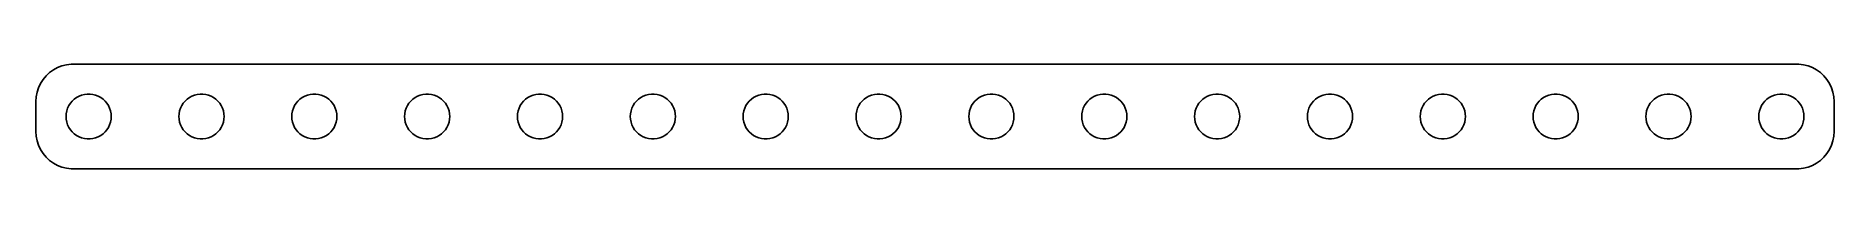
# Model space of a CAD drawing. Header units: metres. Extents: x -60 to 60, y -3 to 3.
import ezdxf

# ---------------------------------------------------------------- set-up
doc = ezdxf.new("R2010")
doc.units = ezdxf.units.M

msp = doc.modelspace()

# ---------------------------------------------------------------- linework, layer by layer
for p, q in [((-59.2725, 2.46945), (-59.4408, 2.20438)), ((-59.0724, 2.71136), (-59.2725, 2.46945)), ((-58.8436, 2.92627), (-59.0724, 2.71136)), ((-58.5896, 3.11081), (-58.8436, 2.92627)), ((-58.3144, 3.26205), (-58.5896, 3.11081)), ((-58.0225, 3.37764), (-58.3144, 3.26205)), ((-57.7184, 3.4557), (-58.0225, 3.37764)), ((-57.407, 3.49506), (-57.7184, 3.4557)), ((57.407, 3.49506), (-57.407, 3.49506)), ((57.7184, 3.4557), (57.407, 3.49506)), ((58.0225, 3.37764), (57.7184, 3.4557)), ((58.3144, 3.26205), (58.0225, 3.37764)), ((58.5896, 3.11081), (58.3144, 3.26205)), ((58.8436, 2.92627), (58.5896, 3.11081)), ((59.0724, 2.71136), (58.8436, 2.92627)), ((59.2725, 2.46945), (59.0724, 2.71136)), ((59.4408, 2.20438), (59.2725, 2.46945)), ((-59.7303, 1.31332), (-59.75, 1)), ((-59.6714, 1.62172), (-59.7303, 1.31332)), ((-59.5744, 1.9203), (-59.6714, 1.62172)), ((-59.4408, 2.20438), (-59.5744, 1.9203)), ((-57.2061, 1.15576), (-57.0537, 1.26648)), ((-57.0537, 1.26648), (-56.8887, 1.35724)), ((-56.8887, 1.35724), (-56.7135, 1.42657)), ((-56.7135, 1.42657), (-56.5311, 1.47342)), ((-56.5311, 1.47342), (-56.3442, 1.49704)), ((-56.3442, 1.49704), (-56.1558, 1.49704)), ((-56.1558, 1.49704), (-55.9689, 1.47342)), ((-55.9689, 1.47342), (-55.7865, 1.42657)), ((-55.7865, 1.42657), (-55.6113, 1.35724)), ((-55.6113, 1.35724), (-55.4463, 1.26648)), ((-55.4463, 1.26648), (-55.2939, 1.15576)), ((-49.7061, 1.15576), (-49.5537, 1.26648)), ((-49.5537, 1.26648), (-49.3887, 1.35724)), ((-49.3887, 1.35724), (-49.2135, 1.42657)), ((-49.2135, 1.42657), (-49.0311, 1.47342)), ((-49.0311, 1.47342), (-48.8442, 1.49704)), ((-48.8442, 1.49704), (-48.6558, 1.49704)), ((-48.6558, 1.49704), (-48.4689, 1.47342)), ((-48.4689, 1.47342), (-48.2865, 1.42657)), ((-48.2865, 1.42657), (-48.1113, 1.35724)), ((-48.1113, 1.35724), (-47.9463, 1.26648)), ((-47.9463, 1.26648), (-47.7939, 1.15576)), ((-42.2061, 1.15576), (-42.0537, 1.26648)), ((-42.0537, 1.26648), (-41.8887, 1.35724)), ((-41.8887, 1.35724), (-41.7135, 1.42657)), ((-41.7135, 1.42657), (-41.5311, 1.47342)), ((-41.5311, 1.47342), (-41.3442, 1.49704)), ((-41.3442, 1.49704), (-41.1558, 1.49704)), ((-41.1558, 1.49704), (-40.9689, 1.47342)), ((-40.9689, 1.47342), (-40.7865, 1.42657)), ((-40.7865, 1.42657), (-40.6113, 1.35724)), ((-40.6113, 1.35724), (-40.4463, 1.26648)), ((-40.4463, 1.26648), (-40.2939, 1.15576)), ((-34.7061, 1.15576), (-34.5537, 1.26648)), ((-34.5537, 1.26648), (-34.3887, 1.35724)), ((-34.3887, 1.35724), (-34.2135, 1.42657)), ((-34.2135, 1.42657), (-34.0311, 1.47342)), ((-34.0311, 1.47342), (-33.8442, 1.49704)), ((-33.8442, 1.49704), (-33.6558, 1.49704)), ((-33.6558, 1.49704), (-33.4689, 1.47342)), ((-33.4689, 1.47342), (-33.2865, 1.42657)), ((-33.2865, 1.42657), (-33.1113, 1.35724)), ((-33.1113, 1.35724), (-32.9463, 1.26648)), ((-32.9463, 1.26648), (-32.7939, 1.15576)), ((-27.2061, 1.15576), (-27.0537, 1.26648)), ((-27.0537, 1.26648), (-26.8887, 1.35724)), ((-26.8887, 1.35724), (-26.7135, 1.42657)), ((-26.7135, 1.42657), (-26.5311, 1.47342)), ((-26.5311, 1.47342), (-26.3442, 1.49704)), ((-26.3442, 1.49704), (-26.1558, 1.49704)), ((-26.1558, 1.49704), (-25.9689, 1.47342)), ((-25.9689, 1.47342), (-25.7865, 1.42657)), ((-25.7865, 1.42657), (-25.6113, 1.35724)), ((-25.6113, 1.35724), (-25.4463, 1.26648)), ((-25.4463, 1.26648), (-25.2939, 1.15576)), ((-19.7061, 1.15576), (-19.5537, 1.26648)), ((-19.5537, 1.26648), (-19.3887, 1.35724)), ((-19.3887, 1.35724), (-19.2135, 1.42657)), ((-19.2135, 1.42657), (-19.0311, 1.47342)), ((-19.0311, 1.47342), (-18.8442, 1.49704)), ((-18.8442, 1.49704), (-18.6558, 1.49704)), ((-18.6558, 1.49704), (-18.4689, 1.47342)), ((-18.4689, 1.47342), (-18.2865, 1.42657)), ((-18.2865, 1.42657), (-18.1113, 1.35724)), ((-18.1113, 1.35724), (-17.9463, 1.26648)), ((-17.9463, 1.26648), (-17.7939, 1.15576)), ((-12.2061, 1.15576), (-12.0537, 1.26648)), ((-12.0537, 1.26648), (-11.8887, 1.35724)), ((-11.8887, 1.35724), (-11.7135, 1.42657)), ((-11.7135, 1.42657), (-11.5311, 1.47342)), ((-11.5311, 1.47342), (-11.3442, 1.49704)), ((-11.3442, 1.49704), (-11.1558, 1.49704)), ((-11.1558, 1.49704), (-10.9689, 1.47342)), ((-10.9689, 1.47342), (-10.7865, 1.42657)), ((-10.7865, 1.42657), (-10.6113, 1.35724)), ((-10.6113, 1.35724), (-10.4463, 1.26648)), ((-10.4463, 1.26648), (-10.2939, 1.15576)), ((-4.70613, 1.15576), (-4.55373, 1.26648)), ((-4.55373, 1.26648), (-4.38866, 1.35724)), ((-4.38866, 1.35724), (-4.21352, 1.42657)), ((-4.21352, 1.42657), (-4.03107, 1.47342)), ((-4.03107, 1.47342), (-3.84418, 1.49704)), ((-3.84418, 1.49704), (-3.65581, 1.49704)), ((-3.65581, 1.49704), (-3.46892, 1.47342)), ((-3.46892, 1.47342), (-3.28647, 1.42657)), ((-3.28647, 1.42657), (-3.11133, 1.35724)), ((-3.11133, 1.35724), (-2.94626, 1.26648)), ((-2.94626, 1.26648), (-2.79385, 1.15576)), ((2.79385, 1.15576), (2.94626, 1.26648)), ((2.94626, 1.26648), (3.11133, 1.35724)), ((3.11133, 1.35724), (3.28647, 1.42657)), ((3.28647, 1.42657), (3.46892, 1.47342)), ((3.46892, 1.47342), (3.65581, 1.49704)), ((3.65581, 1.49704), (3.84418, 1.49704)), ((3.84418, 1.49704), (4.03107, 1.47342)), ((4.03107, 1.47342), (4.21352, 1.42657)), ((4.21352, 1.42657), (4.38866, 1.35724)), ((4.38866, 1.35724), (4.55373, 1.26648)), ((4.55373, 1.26648), (4.70613, 1.15576)), ((10.2939, 1.15576), (10.4463, 1.26648)), ((10.4463, 1.26648), (10.6113, 1.35724)), ((10.6113, 1.35724), (10.7865, 1.42657)), ((10.7865, 1.42657), (10.9689, 1.47342)), ((10.9689, 1.47342), (11.1558, 1.49704)), ((11.1558, 1.49704), (11.3442, 1.49704)), ((11.3442, 1.49704), (11.5311, 1.47342)), ((11.5311, 1.47342), (11.7135, 1.42657)), ((11.7135, 1.42657), (11.8887, 1.35724)), ((11.8887, 1.35724), (12.0537, 1.26648)), ((12.0537, 1.26648), (12.2061, 1.15576)), ((17.7939, 1.15576), (17.9463, 1.26648)), ((17.9463, 1.26648), (18.1113, 1.35724)), ((18.1113, 1.35724), (18.2865, 1.42657)), ((18.2865, 1.42657), (18.4689, 1.47342)), ((18.4689, 1.47342), (18.6558, 1.49704)), ((18.6558, 1.49704), (18.8442, 1.49704)), ((18.8442, 1.49704), (19.0311, 1.47342)), ((19.0311, 1.47342), (19.2135, 1.42657)), ((19.2135, 1.42657), (19.3887, 1.35724)), ((19.3887, 1.35724), (19.5537, 1.26648)), ((19.5537, 1.26648), (19.7061, 1.15576)), ((25.2939, 1.15576), (25.4463, 1.26648)), ((25.4463, 1.26648), (25.6113, 1.35724)), ((25.6113, 1.35724), (25.7865, 1.42657)), ((25.7865, 1.42657), (25.9689, 1.47342)), ((25.9689, 1.47342), (26.1558, 1.49704)), ((26.1558, 1.49704), (26.3442, 1.49704)), ((26.3442, 1.49704), (26.5311, 1.47342)), ((26.5311, 1.47342), (26.7135, 1.42657)), ((26.7135, 1.42657), (26.8887, 1.35724)), ((26.8887, 1.35724), (27.0537, 1.26648)), ((27.0537, 1.26648), (27.2061, 1.15576)), ((32.7939, 1.15576), (32.9463, 1.26648)), ((32.9463, 1.26648), (33.1113, 1.35724)), ((33.1113, 1.35724), (33.2865, 1.42657)), ((33.2865, 1.42657), (33.4689, 1.47342)), ((33.4689, 1.47342), (33.6558, 1.49704)), ((33.6558, 1.49704), (33.8442, 1.49704)), ((33.8442, 1.49704), (34.0311, 1.47342)), ((34.0311, 1.47342), (34.2135, 1.42657)), ((34.2135, 1.42657), (34.3887, 1.35724)), ((34.3887, 1.35724), (34.5537, 1.26648)), ((34.5537, 1.26648), (34.7061, 1.15576)), ((40.2939, 1.15576), (40.4463, 1.26648)), ((40.4463, 1.26648), (40.6113, 1.35724)), ((40.6113, 1.35724), (40.7865, 1.42657)), ((40.7865, 1.42657), (40.9689, 1.47342)), ((40.9689, 1.47342), (41.1558, 1.49704)), ((41.1558, 1.49704), (41.3442, 1.49704)), ((41.3442, 1.49704), (41.5311, 1.47342)), ((41.5311, 1.47342), (41.7135, 1.42657)), ((41.7135, 1.42657), (41.8887, 1.35724)), ((41.8887, 1.35724), (42.0537, 1.26648)), ((42.0537, 1.26648), (42.2061, 1.15576)), ((47.7939, 1.15576), (47.9463, 1.26648)), ((47.9463, 1.26648), (48.1113, 1.35724)), ((48.1113, 1.35724), (48.2865, 1.42657)), ((48.2865, 1.42657), (48.4689, 1.47342)), ((48.4689, 1.47342), (48.6558, 1.49704)), ((48.6558, 1.49704), (48.8442, 1.49704)), ((48.8442, 1.49704), (49.0311, 1.47342)), ((49.0311, 1.47342), (49.2135, 1.42657)), ((49.2135, 1.42657), (49.3887, 1.35724)), ((49.3887, 1.35724), (49.5537, 1.26648)), ((49.5537, 1.26648), (49.7061, 1.15576)), ((55.2939, 1.15576), (55.4463, 1.26648)), ((55.4463, 1.26648), (55.6113, 1.35724)), ((55.6113, 1.35724), (55.7865, 1.42657)), ((55.7865, 1.42657), (55.9689, 1.47342)), ((55.9689, 1.47342), (56.1558, 1.49704)), ((56.1558, 1.49704), (56.3442, 1.49704)), ((56.3442, 1.49704), (56.5311, 1.47342)), ((56.5311, 1.47342), (56.7135, 1.42657)), ((56.7135, 1.42657), (56.8887, 1.35724)), ((56.8887, 1.35724), (57.0537, 1.26648)), ((57.0537, 1.26648), (57.2061, 1.15576)), ((59.5744, 1.9203), (59.4408, 2.20438)), ((59.6714, 1.62172), (59.5744, 1.9203)), ((59.7303, 1.31332), (59.6714, 1.62172)), ((59.75, 1), (59.7303, 1.31332)), ((-59.75, 1), (-59.75, -1)), ((-57.75, 0), (-57.7382, 0.187988)), ((-57.7382, -0.187988), (-57.75, 0)), ((-57.7382, 0.187988), (-57.7029, 0.373032)), ((-57.7029, 0.373032), (-57.6447, 0.552185)), ((-57.6447, 0.552185), (-57.5645, 0.722626)), ((-57.5645, 0.722626), (-57.4635, 0.881668)), ((-57.4635, 0.881668), (-57.3434, 1.02681)), ((-57.3434, 1.02681), (-57.2061, 1.15576)), ((-55.2939, 1.15576), (-55.1565, 1.02681)), ((-55.1565, 1.02681), (-55.0365, 0.881668)), ((-55.0365, 0.881668), (-54.9355, 0.722626)), ((-54.9355, 0.722626), (-54.8553, 0.552185)), ((-54.8553, 0.552185), (-54.7971, 0.373032)), ((-54.7971, 0.373032), (-54.7618, 0.187988)), ((-54.7618, 0.187988), (-54.75, 0)), ((-54.75, 0), (-54.7618, -0.187988)), ((-50.25, 0), (-50.2382, 0.187988)), ((-50.2382, -0.187988), (-50.25, 0)), ((-50.2382, 0.187988), (-50.2029, 0.373032)), ((-50.2029, 0.373032), (-50.1447, 0.552185)), ((-50.1447, 0.552185), (-50.0645, 0.722626)), ((-50.0645, 0.722626), (-49.9635, 0.881668)), ((-49.9635, 0.881668), (-49.8434, 1.02681)), ((-49.8434, 1.02681), (-49.7061, 1.15576)), ((-47.7939, 1.15576), (-47.6565, 1.02681)), ((-47.6565, 1.02681), (-47.5365, 0.881668)), ((-47.5365, 0.881668), (-47.4355, 0.722626)), ((-47.4355, 0.722626), (-47.3553, 0.552185)), ((-47.3553, 0.552185), (-47.2971, 0.373032)), ((-47.2971, 0.373032), (-47.2618, 0.187988)), ((-47.2618, 0.187988), (-47.25, 0)), ((-47.25, 0), (-47.2618, -0.187988)), ((-42.75, 0), (-42.7382, 0.187988)), ((-42.7382, -0.187988), (-42.75, 0)), ((-42.7382, 0.187988), (-42.7029, 0.373032)), ((-42.7029, 0.373032), (-42.6447, 0.552185)), ((-42.6447, 0.552185), (-42.5645, 0.722626)), ((-42.5645, 0.722626), (-42.4635, 0.881668)), ((-42.4635, 0.881668), (-42.3434, 1.02681)), ((-42.3434, 1.02681), (-42.2061, 1.15576)), ((-40.2939, 1.15576), (-40.1565, 1.02681)), ((-40.1565, 1.02681), (-40.0365, 0.881668)), ((-40.0365, 0.881668), (-39.9355, 0.722626)), ((-39.9355, 0.722626), (-39.8553, 0.552185)), ((-39.8553, 0.552185), (-39.7971, 0.373032)), ((-39.7971, 0.373032), (-39.7618, 0.187988)), ((-39.7618, 0.187988), (-39.75, 0)), ((-39.75, 0), (-39.7618, -0.187988)), ((-35.25, 0), (-35.2382, 0.187988)), ((-35.2382, -0.187988), (-35.25, 0)), ((-35.2382, 0.187988), (-35.2029, 0.373032)), ((-35.2029, 0.373032), (-35.1447, 0.552185)), ((-35.1447, 0.552185), (-35.0645, 0.722626)), ((-35.0645, 0.722626), (-34.9635, 0.881668)), ((-34.9635, 0.881668), (-34.8434, 1.02681)), ((-34.8434, 1.02681), (-34.7061, 1.15576)), ((-32.7939, 1.15576), (-32.6565, 1.02681)), ((-32.6565, 1.02681), (-32.5365, 0.881668)), ((-32.5365, 0.881668), (-32.4355, 0.722626)), ((-32.4355, 0.722626), (-32.3553, 0.552185)), ((-32.3553, 0.552185), (-32.2971, 0.373032)), ((-32.2971, 0.373032), (-32.2618, 0.187988)), ((-32.2618, 0.187988), (-32.25, 0)), ((-32.25, 0), (-32.2618, -0.187988)), ((-27.75, 0), (-27.7382, 0.187988)), ((-27.7382, -0.187988), (-27.75, 0)), ((-27.7382, 0.187988), (-27.7029, 0.373032)), ((-27.7029, 0.373032), (-27.6447, 0.552185)), ((-27.6447, 0.552185), (-27.5645, 0.722626)), ((-27.5645, 0.722626), (-27.4635, 0.881668)), ((-27.4635, 0.881668), (-27.3434, 1.02681)), ((-27.3434, 1.02681), (-27.2061, 1.15576)), ((-25.2939, 1.15576), (-25.1565, 1.02681)), ((-25.1565, 1.02681), (-25.0365, 0.881668)), ((-25.0365, 0.881668), (-24.9355, 0.722626)), ((-24.9355, 0.722626), (-24.8553, 0.552185)), ((-24.8553, 0.552185), (-24.7971, 0.373032)), ((-24.7971, 0.373032), (-24.7618, 0.187988)), ((-24.7618, 0.187988), (-24.75, 0)), ((-24.75, 0), (-24.7618, -0.187988)), ((-20.25, 0), (-20.2382, 0.187988)), ((-20.2382, -0.187988), (-20.25, 0)), ((-20.2382, 0.187988), (-20.2029, 0.373032)), ((-20.2029, 0.373032), (-20.1447, 0.552185)), ((-20.1447, 0.552185), (-20.0645, 0.722626)), ((-20.0645, 0.722626), (-19.9635, 0.881668)), ((-19.9635, 0.881668), (-19.8434, 1.02681)), ((-19.8434, 1.02681), (-19.7061, 1.15576)), ((-17.7939, 1.15576), (-17.6565, 1.02681)), ((-17.6565, 1.02681), (-17.5365, 0.881668)), ((-17.5365, 0.881668), (-17.4355, 0.722626)), ((-17.4355, 0.722626), (-17.3553, 0.552185)), ((-17.3553, 0.552185), (-17.2971, 0.373032)), ((-17.2971, 0.373032), (-17.2618, 0.187988)), ((-17.2618, 0.187988), (-17.25, 0)), ((-17.25, 0), (-17.2618, -0.187988)), ((-12.75, 0), (-12.7382, 0.187988)), ((-12.7382, -0.187988), (-12.75, 0)), ((-12.7382, 0.187988), (-12.7029, 0.373032)), ((-12.7029, 0.373032), (-12.6447, 0.552185)), ((-12.6447, 0.552185), (-12.5645, 0.722626)), ((-12.5645, 0.722626), (-12.4635, 0.881668)), ((-12.4635, 0.881668), (-12.3434, 1.02681)), ((-12.3434, 1.02681), (-12.2061, 1.15576)), ((-10.2939, 1.15576), (-10.1565, 1.02681)), ((-10.1565, 1.02681), (-10.0365, 0.881668)), ((-10.0365, 0.881668), (-9.93553, 0.722626)), ((-9.93553, 0.722626), (-9.85533, 0.552185)), ((-9.85533, 0.552185), (-9.79712, 0.373032)), ((-9.79712, 0.373032), (-9.76183, 0.187988)), ((-9.76183, 0.187988), (-9.75, 0)), ((-9.75, 0), (-9.76183, -0.187988)), ((-5.25, 0), (-5.23816, 0.187988)), ((-5.23816, -0.187988), (-5.25, 0)), ((-5.23816, 0.187988), (-5.20287, 0.373032)), ((-5.20287, 0.373032), (-5.14465, 0.552185)), ((-5.14465, 0.552185), (-5.06445, 0.722626)), ((-5.06445, 0.722626), (-4.96352, 0.881668)), ((-4.96352, 0.881668), (-4.84344, 1.02681)), ((-4.84344, 1.02681), (-4.70613, 1.15576)), ((-2.79385, 1.15576), (-2.65654, 1.02681)), ((-2.65654, 1.02681), (-2.53647, 0.881668)), ((-2.53647, 0.881668), (-2.43553, 0.722626)), ((-2.43553, 0.722626), (-2.35533, 0.552185)), ((-2.35533, 0.552185), (-2.29712, 0.373032)), ((-2.29712, 0.373032), (-2.26183, 0.187988)), ((-2.26183, 0.187988), (-2.25, 0)), ((-2.25, 0), (-2.26183, -0.187988)), ((2.25, 0), (2.26183, 0.187988)), ((2.26183, -0.187988), (2.25, 0)), ((2.26183, 0.187988), (2.29712, 0.373032)), ((2.29712, 0.373032), (2.35533, 0.552185)), ((2.35533, 0.552185), (2.43553, 0.722626)), ((2.43553, 0.722626), (2.53647, 0.881668)), ((2.53647, 0.881668), (2.65654, 1.02681)), ((2.65654, 1.02681), (2.79385, 1.15576)), ((4.70613, 1.15576), (4.84344, 1.02681)), ((4.84344, 1.02681), (4.96352, 0.881668)), ((4.96352, 0.881668), (5.06445, 0.722626)), ((5.06445, 0.722626), (5.14465, 0.552185)), ((5.14465, 0.552185), (5.20287, 0.373032)), ((5.20287, 0.373032), (5.23816, 0.187988)), ((5.23816, 0.187988), (5.25, 0)), ((5.25, 0), (5.23816, -0.187988)), ((9.75, 0), (9.76183, 0.187988)), ((9.76183, -0.187988), (9.75, 0)), ((9.76183, 0.187988), (9.79712, 0.373032)), ((9.79712, 0.373032), (9.85533, 0.552185)), ((9.85533, 0.552185), (9.93553, 0.722626)), ((9.93553, 0.722626), (10.0365, 0.881668)), ((10.0365, 0.881668), (10.1565, 1.02681)), ((10.1565, 1.02681), (10.2939, 1.15576)), ((12.2061, 1.15576), (12.3434, 1.02681)), ((12.3434, 1.02681), (12.4635, 0.881668)), ((12.4635, 0.881668), (12.5645, 0.722626)), ((12.5645, 0.722626), (12.6447, 0.552185)), ((12.6447, 0.552185), (12.7029, 0.373032)), ((12.7029, 0.373032), (12.7382, 0.187988)), ((12.7382, 0.187988), (12.75, 0)), ((12.75, 0), (12.7382, -0.187988)), ((17.25, 0), (17.2618, 0.187988)), ((17.2618, -0.187988), (17.25, 0)), ((17.2618, 0.187988), (17.2971, 0.373032)), ((17.2971, 0.373032), (17.3553, 0.552185)), ((17.3553, 0.552185), (17.4355, 0.722626)), ((17.4355, 0.722626), (17.5365, 0.881668)), ((17.5365, 0.881668), (17.6565, 1.02681)), ((17.6565, 1.02681), (17.7939, 1.15576)), ((19.7061, 1.15576), (19.8434, 1.02681)), ((19.8434, 1.02681), (19.9635, 0.881668)), ((19.9635, 0.881668), (20.0645, 0.722626)), ((20.0645, 0.722626), (20.1447, 0.552185)), ((20.1447, 0.552185), (20.2029, 0.373032)), ((20.2029, 0.373032), (20.2382, 0.187988)), ((20.2382, 0.187988), (20.25, 0)), ((20.25, 0), (20.2382, -0.187988)), ((24.75, 0), (24.7618, 0.187988)), ((24.7618, -0.187988), (24.75, 0)), ((24.7618, 0.187988), (24.7971, 0.373032)), ((24.7971, 0.373032), (24.8553, 0.552185)), ((24.8553, 0.552185), (24.9355, 0.722626)), ((24.9355, 0.722626), (25.0365, 0.881668)), ((25.0365, 0.881668), (25.1565, 1.02681)), ((25.1565, 1.02681), (25.2939, 1.15576)), ((27.2061, 1.15576), (27.3434, 1.02681)), ((27.3434, 1.02681), (27.4635, 0.881668)), ((27.4635, 0.881668), (27.5645, 0.722626)), ((27.5645, 0.722626), (27.6447, 0.552185)), ((27.6447, 0.552185), (27.7029, 0.373032)), ((27.7029, 0.373032), (27.7382, 0.187988)), ((27.7382, 0.187988), (27.75, 0)), ((27.75, 0), (27.7382, -0.187988)), ((32.25, 0), (32.2618, 0.187988)), ((32.2618, -0.187988), (32.25, 0)), ((32.2618, 0.187988), (32.2971, 0.373032)), ((32.2971, 0.373032), (32.3553, 0.552185)), ((32.3553, 0.552185), (32.4355, 0.722626)), ((32.4355, 0.722626), (32.5365, 0.881668)), ((32.5365, 0.881668), (32.6565, 1.02681)), ((32.6565, 1.02681), (32.7939, 1.15576)), ((34.7061, 1.15576), (34.8434, 1.02681)), ((34.8434, 1.02681), (34.9635, 0.881668)), ((34.9635, 0.881668), (35.0645, 0.722626)), ((35.0645, 0.722626), (35.1447, 0.552185)), ((35.1447, 0.552185), (35.2029, 0.373032)), ((35.2029, 0.373032), (35.2382, 0.187988)), ((35.2382, 0.187988), (35.25, 0)), ((35.25, 0), (35.2382, -0.187988)), ((39.75, 0), (39.7618, 0.187988)), ((39.7618, -0.187988), (39.75, 0)), ((39.7618, 0.187988), (39.7971, 0.373032)), ((39.7971, 0.373032), (39.8553, 0.552185)), ((39.8553, 0.552185), (39.9355, 0.722626)), ((39.9355, 0.722626), (40.0365, 0.881668)), ((40.0365, 0.881668), (40.1565, 1.02681)), ((40.1565, 1.02681), (40.2939, 1.15576)), ((42.2061, 1.15576), (42.3434, 1.02681)), ((42.3434, 1.02681), (42.4635, 0.881668)), ((42.4635, 0.881668), (42.5645, 0.722626)), ((42.5645, 0.722626), (42.6447, 0.552185)), ((42.6447, 0.552185), (42.7029, 0.373032)), ((42.7029, 0.373032), (42.7382, 0.187988)), ((42.7382, 0.187988), (42.75, 0)), ((42.75, 0), (42.7382, -0.187988)), ((47.25, 0), (47.2618, 0.187988)), ((47.2618, -0.187988), (47.25, 0)), ((47.2618, 0.187988), (47.2971, 0.373032)), ((47.2971, 0.373032), (47.3553, 0.552185)), ((47.3553, 0.552185), (47.4355, 0.722626)), ((47.4355, 0.722626), (47.5365, 0.881668)), ((47.5365, 0.881668), (47.6565, 1.02681)), ((47.6565, 1.02681), (47.7939, 1.15576)), ((49.7061, 1.15576), (49.8434, 1.02681)), ((49.8434, 1.02681), (49.9635, 0.881668)), ((49.9635, 0.881668), (50.0645, 0.722626)), ((50.0645, 0.722626), (50.1447, 0.552185)), ((50.1447, 0.552185), (50.2029, 0.373032)), ((50.2029, 0.373032), (50.2382, 0.187988)), ((50.2382, 0.187988), (50.25, 0)), ((50.25, 0), (50.2382, -0.187988)), ((54.75, 0), (54.7618, 0.187988)), ((54.7618, -0.187988), (54.75, 0)), ((54.7618, 0.187988), (54.7971, 0.373032)), ((54.7971, 0.373032), (54.8553, 0.552185)), ((54.8553, 0.552185), (54.9355, 0.722626)), ((54.9355, 0.722626), (55.0365, 0.881668)), ((55.0365, 0.881668), (55.1565, 1.02681)), ((55.1565, 1.02681), (55.2939, 1.15576)), ((57.2061, 1.15576), (57.3434, 1.02681)), ((57.3434, 1.02681), (57.4635, 0.881668)), ((57.4635, 0.881668), (57.5645, 0.722626)), ((57.5645, 0.722626), (57.6447, 0.552185)), ((57.6447, 0.552185), (57.7029, 0.373032)), ((57.7029, 0.373032), (57.7382, 0.187988)), ((57.7382, 0.187988), (57.75, 0)), ((57.75, 0), (57.7382, -0.187988)), ((59.75, -1), (59.75, 1)), ((-59.75, -1), (-59.7303, -1.31332)), ((-57.7029, -0.373032), (-57.7382, -0.187988)), ((-57.6447, -0.552185), (-57.7029, -0.373032)), ((-57.5645, -0.722626), (-57.6447, -0.552185)), ((-57.4635, -0.881668), (-57.5645, -0.722626)), ((-57.3434, -1.02681), (-57.4635, -0.881668)), ((-57.2061, -1.15576), (-57.3434, -1.02681)), ((-57.0537, -1.26648), (-57.2061, -1.15576)), ((-55.2939, -1.15576), (-55.4463, -1.26648)), ((-55.1565, -1.02681), (-55.2939, -1.15576)), ((-55.0365, -0.881668), (-55.1565, -1.02681)), ((-54.9355, -0.722626), (-55.0365, -0.881668)), ((-54.8553, -0.552185), (-54.9355, -0.722626)), ((-54.7971, -0.373032), (-54.8553, -0.552185)), ((-54.7618, -0.187988), (-54.7971, -0.373032)), ((-50.2029, -0.373032), (-50.2382, -0.187988)), ((-50.1447, -0.552185), (-50.2029, -0.373032)), ((-50.0645, -0.722626), (-50.1447, -0.552185)), ((-49.9635, -0.881668), (-50.0645, -0.722626)), ((-49.8434, -1.02681), (-49.9635, -0.881668)), ((-49.7061, -1.15576), (-49.8434, -1.02681)), ((-49.5537, -1.26648), (-49.7061, -1.15576)), ((-47.7939, -1.15576), (-47.9463, -1.26648)), ((-47.6565, -1.02681), (-47.7939, -1.15576)), ((-47.5365, -0.881668), (-47.6565, -1.02681)), ((-47.4355, -0.722626), (-47.5365, -0.881668)), ((-47.3553, -0.552185), (-47.4355, -0.722626)), ((-47.2971, -0.373032), (-47.3553, -0.552185)), ((-47.2618, -0.187988), (-47.2971, -0.373032)), ((-42.7029, -0.373032), (-42.7382, -0.187988)), ((-42.6447, -0.552185), (-42.7029, -0.373032)), ((-42.5645, -0.722626), (-42.6447, -0.552185)), ((-42.4635, -0.881668), (-42.5645, -0.722626)), ((-42.3434, -1.02681), (-42.4635, -0.881668)), ((-42.2061, -1.15576), (-42.3434, -1.02681)), ((-42.0537, -1.26648), (-42.2061, -1.15576)), ((-40.2939, -1.15576), (-40.4463, -1.26648)), ((-40.1565, -1.02681), (-40.2939, -1.15576)), ((-40.0365, -0.881668), (-40.1565, -1.02681)), ((-39.9355, -0.722626), (-40.0365, -0.881668)), ((-39.8553, -0.552185), (-39.9355, -0.722626)), ((-39.7971, -0.373032), (-39.8553, -0.552185)), ((-39.7618, -0.187988), (-39.7971, -0.373032)), ((-35.2029, -0.373032), (-35.2382, -0.187988)), ((-35.1447, -0.552185), (-35.2029, -0.373032)), ((-35.0645, -0.722626), (-35.1447, -0.552185)), ((-34.9635, -0.881668), (-35.0645, -0.722626)), ((-34.8434, -1.02681), (-34.9635, -0.881668)), ((-34.7061, -1.15576), (-34.8434, -1.02681)), ((-34.5537, -1.26648), (-34.7061, -1.15576)), ((-32.7939, -1.15576), (-32.9463, -1.26648)), ((-32.6565, -1.02681), (-32.7939, -1.15576)), ((-32.5365, -0.881668), (-32.6565, -1.02681)), ((-32.4355, -0.722626), (-32.5365, -0.881668)), ((-32.3553, -0.552185), (-32.4355, -0.722626)), ((-32.2971, -0.373032), (-32.3553, -0.552185)), ((-32.2618, -0.187988), (-32.2971, -0.373032)), ((-27.7029, -0.373032), (-27.7382, -0.187988)), ((-27.6447, -0.552185), (-27.7029, -0.373032)), ((-27.5645, -0.722626), (-27.6447, -0.552185)), ((-27.4635, -0.881668), (-27.5645, -0.722626)), ((-27.3434, -1.02681), (-27.4635, -0.881668)), ((-27.2061, -1.15576), (-27.3434, -1.02681)), ((-27.0537, -1.26648), (-27.2061, -1.15576)), ((-25.2939, -1.15576), (-25.4463, -1.26648)), ((-25.1565, -1.02681), (-25.2939, -1.15576)), ((-25.0365, -0.881668), (-25.1565, -1.02681)), ((-24.9355, -0.722626), (-25.0365, -0.881668)), ((-24.8553, -0.552185), (-24.9355, -0.722626)), ((-24.7971, -0.373032), (-24.8553, -0.552185)), ((-24.7618, -0.187988), (-24.7971, -0.373032)), ((-20.2029, -0.373032), (-20.2382, -0.187988)), ((-20.1447, -0.552185), (-20.2029, -0.373032)), ((-20.0645, -0.722626), (-20.1447, -0.552185)), ((-19.9635, -0.881668), (-20.0645, -0.722626)), ((-19.8434, -1.02681), (-19.9635, -0.881668)), ((-19.7061, -1.15576), (-19.8434, -1.02681)), ((-19.5537, -1.26648), (-19.7061, -1.15576)), ((-17.7939, -1.15576), (-17.9463, -1.26648)), ((-17.6565, -1.02681), (-17.7939, -1.15576)), ((-17.5365, -0.881668), (-17.6565, -1.02681)), ((-17.4355, -0.722626), (-17.5365, -0.881668)), ((-17.3553, -0.552185), (-17.4355, -0.722626)), ((-17.2971, -0.373032), (-17.3553, -0.552185)), ((-17.2618, -0.187988), (-17.2971, -0.373032)), ((-12.7029, -0.373032), (-12.7382, -0.187988)), ((-12.6447, -0.552185), (-12.7029, -0.373032)), ((-12.5645, -0.722626), (-12.6447, -0.552185)), ((-12.4635, -0.881668), (-12.5645, -0.722626)), ((-12.3434, -1.02681), (-12.4635, -0.881668)), ((-12.2061, -1.15576), (-12.3434, -1.02681)), ((-12.0537, -1.26648), (-12.2061, -1.15576)), ((-10.2939, -1.15576), (-10.4463, -1.26648)), ((-10.1565, -1.02681), (-10.2939, -1.15576)), ((-10.0365, -0.881668), (-10.1565, -1.02681)), ((-9.93553, -0.722626), (-10.0365, -0.881668)), ((-9.85533, -0.552185), (-9.93553, -0.722626)), ((-9.79712, -0.373032), (-9.85533, -0.552185)), ((-9.76183, -0.187988), (-9.79712, -0.373032)), ((-5.20287, -0.373032), (-5.23816, -0.187988)), ((-5.14465, -0.552185), (-5.20287, -0.373032)), ((-5.06445, -0.722626), (-5.14465, -0.552185)), ((-4.96352, -0.881668), (-5.06445, -0.722626)), ((-4.84344, -1.02681), (-4.96352, -0.881668)), ((-4.70613, -1.15576), (-4.84344, -1.02681)), ((-4.55373, -1.26648), (-4.70613, -1.15576)), ((-2.79385, -1.15576), (-2.94626, -1.26648)), ((-2.65654, -1.02681), (-2.79385, -1.15576)), ((-2.53647, -0.881668), (-2.65654, -1.02681)), ((-2.43553, -0.722626), (-2.53647, -0.881668)), ((-2.35533, -0.552185), (-2.43553, -0.722626)), ((-2.29712, -0.373032), (-2.35533, -0.552185)), ((-2.26183, -0.187988), (-2.29712, -0.373032)), ((2.29712, -0.373032), (2.26183, -0.187988)), ((2.35533, -0.552185), (2.29712, -0.373032)), ((2.43553, -0.722626), (2.35533, -0.552185)), ((2.53647, -0.881668), (2.43553, -0.722626)), ((2.65654, -1.02681), (2.53647, -0.881668)), ((2.79385, -1.15576), (2.65654, -1.02681)), ((2.94626, -1.26648), (2.79385, -1.15576)), ((4.70613, -1.15576), (4.55373, -1.26648)), ((4.84344, -1.02681), (4.70613, -1.15576)), ((4.96352, -0.881668), (4.84344, -1.02681)), ((5.06445, -0.722626), (4.96352, -0.881668)), ((5.14465, -0.552185), (5.06445, -0.722626)), ((5.20287, -0.373032), (5.14465, -0.552185)), ((5.23816, -0.187988), (5.20287, -0.373032)), ((9.79712, -0.373032), (9.76183, -0.187988)), ((9.85533, -0.552185), (9.79712, -0.373032)), ((9.93553, -0.722626), (9.85533, -0.552185)), ((10.0365, -0.881668), (9.93553, -0.722626)), ((10.1565, -1.02681), (10.0365, -0.881668)), ((10.2939, -1.15576), (10.1565, -1.02681)), ((10.4463, -1.26648), (10.2939, -1.15576)), ((12.2061, -1.15576), (12.0537, -1.26648)), ((12.3434, -1.02681), (12.2061, -1.15576)), ((12.4635, -0.881668), (12.3434, -1.02681)), ((12.5645, -0.722626), (12.4635, -0.881668)), ((12.6447, -0.552185), (12.5645, -0.722626)), ((12.7029, -0.373032), (12.6447, -0.552185)), ((12.7382, -0.187988), (12.7029, -0.373032)), ((17.2971, -0.373032), (17.2618, -0.187988)), ((17.3553, -0.552185), (17.2971, -0.373032)), ((17.4355, -0.722626), (17.3553, -0.552185)), ((17.5365, -0.881668), (17.4355, -0.722626)), ((17.6565, -1.02681), (17.5365, -0.881668)), ((17.7939, -1.15576), (17.6565, -1.02681)), ((17.9463, -1.26648), (17.7939, -1.15576)), ((19.7061, -1.15576), (19.5537, -1.26648)), ((19.8434, -1.02681), (19.7061, -1.15576)), ((19.9635, -0.881668), (19.8434, -1.02681)), ((20.0645, -0.722626), (19.9635, -0.881668)), ((20.1447, -0.552185), (20.0645, -0.722626)), ((20.2029, -0.373032), (20.1447, -0.552185)), ((20.2382, -0.187988), (20.2029, -0.373032)), ((24.7971, -0.373032), (24.7618, -0.187988)), ((24.8553, -0.552185), (24.7971, -0.373032)), ((24.9355, -0.722626), (24.8553, -0.552185)), ((25.0365, -0.881668), (24.9355, -0.722626)), ((25.1565, -1.02681), (25.0365, -0.881668)), ((25.2939, -1.15576), (25.1565, -1.02681)), ((25.4463, -1.26648), (25.2939, -1.15576)), ((27.2061, -1.15576), (27.0537, -1.26648)), ((27.3434, -1.02681), (27.2061, -1.15576)), ((27.4635, -0.881668), (27.3434, -1.02681)), ((27.5645, -0.722626), (27.4635, -0.881668)), ((27.6447, -0.552185), (27.5645, -0.722626)), ((27.7029, -0.373032), (27.6447, -0.552185)), ((27.7382, -0.187988), (27.7029, -0.373032)), ((32.2971, -0.373032), (32.2618, -0.187988)), ((32.3553, -0.552185), (32.2971, -0.373032)), ((32.4355, -0.722626), (32.3553, -0.552185)), ((32.5365, -0.881668), (32.4355, -0.722626)), ((32.6565, -1.02681), (32.5365, -0.881668)), ((32.7939, -1.15576), (32.6565, -1.02681)), ((32.9463, -1.26648), (32.7939, -1.15576)), ((34.7061, -1.15576), (34.5537, -1.26648)), ((34.8434, -1.02681), (34.7061, -1.15576)), ((34.9635, -0.881668), (34.8434, -1.02681)), ((35.0645, -0.722626), (34.9635, -0.881668)), ((35.1447, -0.552185), (35.0645, -0.722626)), ((35.2029, -0.373032), (35.1447, -0.552185)), ((35.2382, -0.187988), (35.2029, -0.373032)), ((39.7971, -0.373032), (39.7618, -0.187988)), ((39.8553, -0.552185), (39.7971, -0.373032)), ((39.9355, -0.722626), (39.8553, -0.552185)), ((40.0365, -0.881668), (39.9355, -0.722626)), ((40.1565, -1.02681), (40.0365, -0.881668)), ((40.2939, -1.15576), (40.1565, -1.02681)), ((40.4463, -1.26648), (40.2939, -1.15576)), ((42.2061, -1.15576), (42.0537, -1.26648)), ((42.3434, -1.02681), (42.2061, -1.15576)), ((42.4635, -0.881668), (42.3434, -1.02681)), ((42.5645, -0.722626), (42.4635, -0.881668)), ((42.6447, -0.552185), (42.5645, -0.722626)), ((42.7029, -0.373032), (42.6447, -0.552185)), ((42.7382, -0.187988), (42.7029, -0.373032)), ((47.2971, -0.373032), (47.2618, -0.187988)), ((47.3553, -0.552185), (47.2971, -0.373032)), ((47.4355, -0.722626), (47.3553, -0.552185)), ((47.5365, -0.881668), (47.4355, -0.722626)), ((47.6565, -1.02681), (47.5365, -0.881668)), ((47.7939, -1.15576), (47.6565, -1.02681)), ((47.9463, -1.26648), (47.7939, -1.15576)), ((49.7061, -1.15576), (49.5537, -1.26648)), ((49.8434, -1.02681), (49.7061, -1.15576)), ((49.9635, -0.881668), (49.8434, -1.02681)), ((50.0645, -0.722626), (49.9635, -0.881668)), ((50.1447, -0.552185), (50.0645, -0.722626)), ((50.2029, -0.373032), (50.1447, -0.552185)), ((50.2382, -0.187988), (50.2029, -0.373032)), ((54.7971, -0.373032), (54.7618, -0.187988)), ((54.8553, -0.552185), (54.7971, -0.373032)), ((54.9355, -0.722626), (54.8553, -0.552185)), ((55.0365, -0.881668), (54.9355, -0.722626)), ((55.1565, -1.02681), (55.0365, -0.881668)), ((55.2939, -1.15576), (55.1565, -1.02681)), ((55.4463, -1.26648), (55.2939, -1.15576)), ((57.2061, -1.15576), (57.0537, -1.26648)), ((57.3434, -1.02681), (57.2061, -1.15576)), ((57.4635, -0.881668), (57.3434, -1.02681)), ((57.5645, -0.722626), (57.4635, -0.881668)), ((57.6447, -0.552185), (57.5645, -0.722626)), ((57.7029, -0.373032), (57.6447, -0.552185)), ((57.7382, -0.187988), (57.7029, -0.373032)), ((59.7303, -1.31332), (59.75, -1)), ((-59.7303, -1.31332), (-59.6714, -1.62172)), ((-59.6714, -1.62172), (-59.5744, -1.9203)), ((-59.5744, -1.9203), (-59.4408, -2.20438)), ((-59.4408, -2.20438), (-59.2725, -2.46945)), ((-56.8887, -1.35724), (-57.0537, -1.26648)), ((-56.7135, -1.42657), (-56.8887, -1.35724)), ((-56.5311, -1.47342), (-56.7135, -1.42657)), ((-56.3442, -1.49704), (-56.5311, -1.47342)), ((-56.1558, -1.49704), (-56.3442, -1.49704)), ((-55.9689, -1.47342), (-56.1558, -1.49704)), ((-55.7865, -1.42657), (-55.9689, -1.47342)), ((-55.6113, -1.35724), (-55.7865, -1.42657)), ((-55.4463, -1.26648), (-55.6113, -1.35724)), ((-49.3887, -1.35724), (-49.5537, -1.26648)), ((-49.2135, -1.42657), (-49.3887, -1.35724)), ((-49.0311, -1.47342), (-49.2135, -1.42657)), ((-48.8442, -1.49704), (-49.0311, -1.47342)), ((-48.6558, -1.49704), (-48.8442, -1.49704)), ((-48.4689, -1.47342), (-48.6558, -1.49704)), ((-48.2865, -1.42657), (-48.4689, -1.47342)), ((-48.1113, -1.35724), (-48.2865, -1.42657)), ((-47.9463, -1.26648), (-48.1113, -1.35724)), ((-41.8887, -1.35724), (-42.0537, -1.26648)), ((-41.7135, -1.42657), (-41.8887, -1.35724)), ((-41.5311, -1.47342), (-41.7135, -1.42657)), ((-41.3442, -1.49704), (-41.5311, -1.47342)), ((-41.1558, -1.49704), (-41.3442, -1.49704)), ((-40.9689, -1.47342), (-41.1558, -1.49704)), ((-40.7865, -1.42657), (-40.9689, -1.47342)), ((-40.6113, -1.35724), (-40.7865, -1.42657)), ((-40.4463, -1.26648), (-40.6113, -1.35724)), ((-34.3887, -1.35724), (-34.5537, -1.26648)), ((-34.2135, -1.42657), (-34.3887, -1.35724)), ((-34.0311, -1.47342), (-34.2135, -1.42657)), ((-33.8442, -1.49704), (-34.0311, -1.47342)), ((-33.6558, -1.49704), (-33.8442, -1.49704)), ((-33.4689, -1.47342), (-33.6558, -1.49704)), ((-33.2865, -1.42657), (-33.4689, -1.47342)), ((-33.1113, -1.35724), (-33.2865, -1.42657)), ((-32.9463, -1.26648), (-33.1113, -1.35724)), ((-26.8887, -1.35724), (-27.0537, -1.26648)), ((-26.7135, -1.42657), (-26.8887, -1.35724)), ((-26.5311, -1.47342), (-26.7135, -1.42657)), ((-26.3442, -1.49704), (-26.5311, -1.47342)), ((-26.1558, -1.49704), (-26.3442, -1.49704)), ((-25.9689, -1.47342), (-26.1558, -1.49704)), ((-25.7865, -1.42657), (-25.9689, -1.47342)), ((-25.6113, -1.35724), (-25.7865, -1.42657)), ((-25.4463, -1.26648), (-25.6113, -1.35724)), ((-19.3887, -1.35724), (-19.5537, -1.26648)), ((-19.2135, -1.42657), (-19.3887, -1.35724)), ((-19.0311, -1.47342), (-19.2135, -1.42657)), ((-18.8442, -1.49704), (-19.0311, -1.47342)), ((-18.6558, -1.49704), (-18.8442, -1.49704)), ((-18.4689, -1.47342), (-18.6558, -1.49704)), ((-18.2865, -1.42657), (-18.4689, -1.47342)), ((-18.1113, -1.35724), (-18.2865, -1.42657)), ((-17.9463, -1.26648), (-18.1113, -1.35724)), ((-11.8887, -1.35724), (-12.0537, -1.26648)), ((-11.7135, -1.42657), (-11.8887, -1.35724)), ((-11.5311, -1.47342), (-11.7135, -1.42657)), ((-11.3442, -1.49704), (-11.5311, -1.47342)), ((-11.1558, -1.49704), (-11.3442, -1.49704)), ((-10.9689, -1.47342), (-11.1558, -1.49704)), ((-10.7865, -1.42657), (-10.9689, -1.47342)), ((-10.6113, -1.35724), (-10.7865, -1.42657)), ((-10.4463, -1.26648), (-10.6113, -1.35724)), ((-4.38866, -1.35724), (-4.55373, -1.26648)), ((-4.21352, -1.42657), (-4.38866, -1.35724)), ((-4.03107, -1.47342), (-4.21352, -1.42657)), ((-3.84418, -1.49704), (-4.03107, -1.47342)), ((-3.65581, -1.49704), (-3.84418, -1.49704)), ((-3.46892, -1.47342), (-3.65581, -1.49704)), ((-3.28647, -1.42657), (-3.46892, -1.47342)), ((-3.11133, -1.35724), (-3.28647, -1.42657)), ((-2.94626, -1.26648), (-3.11133, -1.35724)), ((3.11133, -1.35724), (2.94626, -1.26648)), ((3.28647, -1.42657), (3.11133, -1.35724)), ((3.46892, -1.47342), (3.28647, -1.42657)), ((3.65581, -1.49704), (3.46892, -1.47342)), ((3.84418, -1.49704), (3.65581, -1.49704)), ((4.03107, -1.47342), (3.84418, -1.49704)), ((4.21352, -1.42657), (4.03107, -1.47342)), ((4.38866, -1.35724), (4.21352, -1.42657)), ((4.55373, -1.26648), (4.38866, -1.35724)), ((10.6113, -1.35724), (10.4463, -1.26648)), ((10.7865, -1.42657), (10.6113, -1.35724)), ((10.9689, -1.47342), (10.7865, -1.42657)), ((11.1558, -1.49704), (10.9689, -1.47342)), ((11.3442, -1.49704), (11.1558, -1.49704)), ((11.5311, -1.47342), (11.3442, -1.49704)), ((11.7135, -1.42657), (11.5311, -1.47342)), ((11.8887, -1.35724), (11.7135, -1.42657)), ((12.0537, -1.26648), (11.8887, -1.35724)), ((18.1113, -1.35724), (17.9463, -1.26648)), ((18.2865, -1.42657), (18.1113, -1.35724)), ((18.4689, -1.47342), (18.2865, -1.42657)), ((18.6558, -1.49704), (18.4689, -1.47342)), ((18.8442, -1.49704), (18.6558, -1.49704)), ((19.0311, -1.47342), (18.8442, -1.49704)), ((19.2135, -1.42657), (19.0311, -1.47342)), ((19.3887, -1.35724), (19.2135, -1.42657)), ((19.5537, -1.26648), (19.3887, -1.35724)), ((25.6113, -1.35724), (25.4463, -1.26648)), ((25.7865, -1.42657), (25.6113, -1.35724)), ((25.9689, -1.47342), (25.7865, -1.42657)), ((26.1558, -1.49704), (25.9689, -1.47342)), ((26.3442, -1.49704), (26.1558, -1.49704)), ((26.5311, -1.47342), (26.3442, -1.49704)), ((26.7135, -1.42657), (26.5311, -1.47342)), ((26.8887, -1.35724), (26.7135, -1.42657)), ((27.0537, -1.26648), (26.8887, -1.35724)), ((33.1113, -1.35724), (32.9463, -1.26648)), ((33.2865, -1.42657), (33.1113, -1.35724)), ((33.4689, -1.47342), (33.2865, -1.42657)), ((33.6558, -1.49704), (33.4689, -1.47342)), ((33.8442, -1.49704), (33.6558, -1.49704)), ((34.0311, -1.47342), (33.8442, -1.49704)), ((34.2135, -1.42657), (34.0311, -1.47342)), ((34.3887, -1.35724), (34.2135, -1.42657)), ((34.5537, -1.26648), (34.3887, -1.35724)), ((40.6113, -1.35724), (40.4463, -1.26648)), ((40.7865, -1.42657), (40.6113, -1.35724)), ((40.9689, -1.47342), (40.7865, -1.42657)), ((41.1558, -1.49704), (40.9689, -1.47342)), ((41.3442, -1.49704), (41.1558, -1.49704)), ((41.5311, -1.47342), (41.3442, -1.49704)), ((41.7135, -1.42657), (41.5311, -1.47342)), ((41.8887, -1.35724), (41.7135, -1.42657)), ((42.0537, -1.26648), (41.8887, -1.35724)), ((48.1113, -1.35724), (47.9463, -1.26648)), ((48.2865, -1.42657), (48.1113, -1.35724)), ((48.4689, -1.47342), (48.2865, -1.42657)), ((48.6558, -1.49704), (48.4689, -1.47342)), ((48.8442, -1.49704), (48.6558, -1.49704)), ((49.0311, -1.47342), (48.8442, -1.49704)), ((49.2135, -1.42657), (49.0311, -1.47342)), ((49.3887, -1.35724), (49.2135, -1.42657)), ((49.5537, -1.26648), (49.3887, -1.35724)), ((55.6113, -1.35724), (55.4463, -1.26648)), ((55.7865, -1.42657), (55.6113, -1.35724)), ((55.9689, -1.47342), (55.7865, -1.42657)), ((56.1558, -1.49704), (55.9689, -1.47342)), ((56.3442, -1.49704), (56.1558, -1.49704)), ((56.5311, -1.47342), (56.3442, -1.49704)), ((56.7135, -1.42657), (56.5311, -1.47342)), ((56.8887, -1.35724), (56.7135, -1.42657)), ((57.0537, -1.26648), (56.8887, -1.35724)), ((59.2725, -2.46945), (59.4408, -2.20438)), ((59.4408, -2.20438), (59.5744, -1.9203)), ((59.5744, -1.9203), (59.6714, -1.62172)), ((59.6714, -1.62172), (59.7303, -1.31332)), ((-59.2725, -2.46945), (-59.0724, -2.71136)), ((-59.0724, -2.71136), (-58.8436, -2.92627)), ((-58.8436, -2.92627), (-58.5896, -3.11081)), ((-58.5896, -3.11081), (-58.3144, -3.26205)), ((-58.3144, -3.26205), (-58.0225, -3.37764)), ((-58.0225, -3.37764), (-57.7184, -3.4557)), ((-57.7184, -3.4557), (-57.407, -3.49506)), ((-57.407, -3.49506), (57.407, -3.49506)), ((57.407, -3.49506), (57.7184, -3.4557)), ((57.7184, -3.4557), (58.0225, -3.37764)), ((58.0225, -3.37764), (58.3144, -3.26205)), ((58.3144, -3.26205), (58.5896, -3.11081)), ((58.5896, -3.11081), (58.8436, -2.92627)), ((58.8436, -2.92627), (59.0724, -2.71136)), ((59.0724, -2.71136), (59.2725, -2.46945))]:
    msp.add_line(p, q)

doc.saveas('drawing.dxf')
